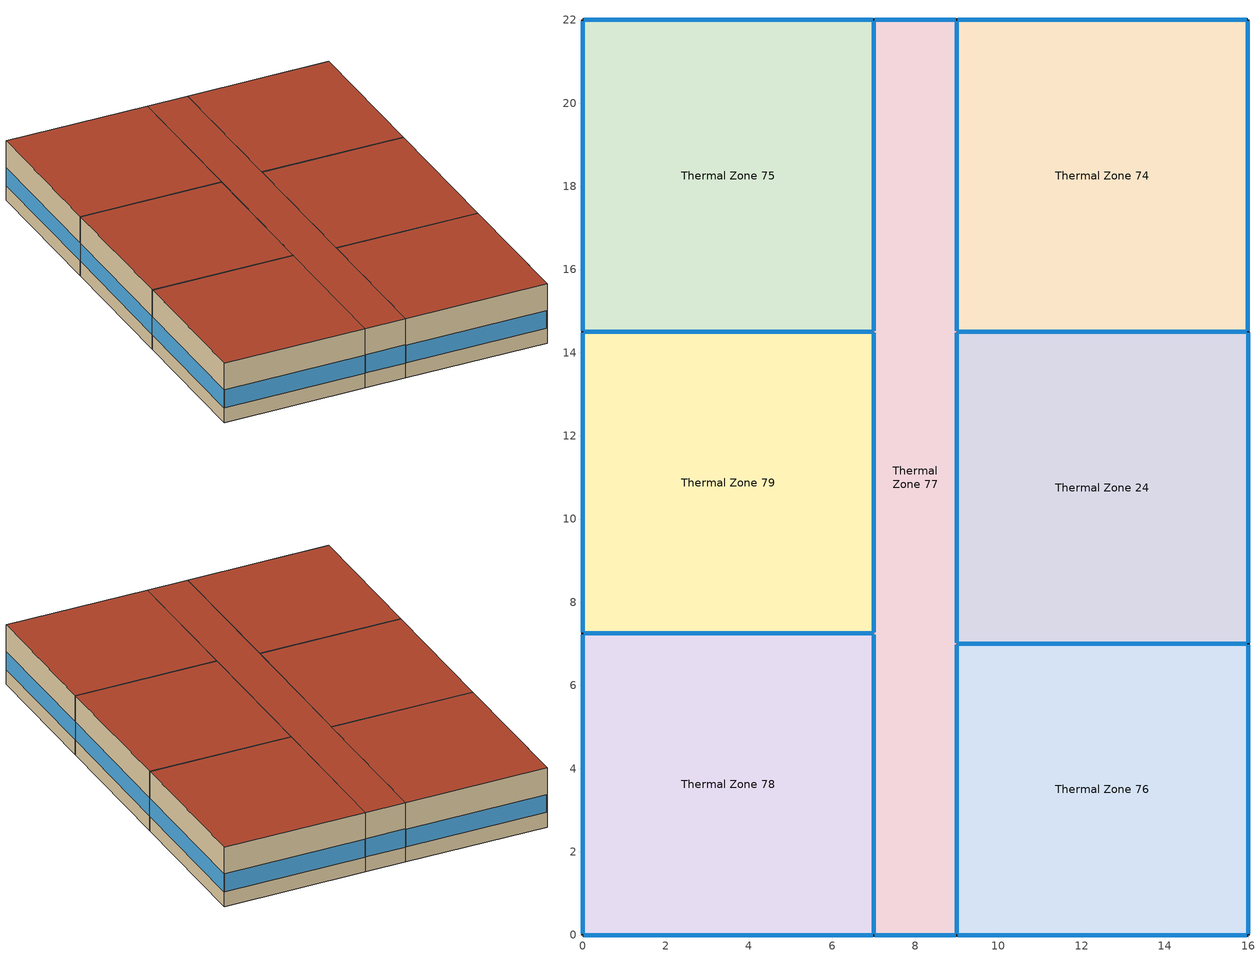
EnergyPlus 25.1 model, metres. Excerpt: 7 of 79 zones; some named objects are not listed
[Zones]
Thermal Zone 24
 floor to Thermal Zone 69 (Typical Interior Floor): 16,14.5 16,7 9,7 9,14.5 z33.53
 wall outside (Surface 501 c tbd): 16,7 16,14.5 z33.53:36.58
 wall to Thermal Zone 77 (Typical Interior Wall): 9,14.5 9,7 z33.53:36.58
 wall to Thermal Zone 74 (Typical Interior Wall): 16,14.5 9,14.5 z33.53:36.58
 wall to Thermal Zone 76 (Typical Interior Wall): 9,7 16,7 z33.53:36.58
 window inside (Typical Interior Window): 9,14.47 9,7.03 / 15.97,14.5 9.03,14.5 / 9.03,7 15.97,7 z34.29:35.21
 window (Customized Fenestration: u=3.36): 16,7.03 16,14.47 z34.29:35.21
 roof outside (Surface 498 c tbd): 16,7 16,14.5 9,14.5 9,7 z36.58
Thermal Zone 74
 floor to Thermal Zone 70 (Typical Interior Floor): 16,22 16,14.5 9,14.5 9,22 z33.53
 wall outside (Surface 482 c tbd): 16,14.5 16,22 z33.53:36.58
 wall outside (Surface 485 c tbd): 16,22 9,22 z33.53:36.58
 wall to Thermal Zone 77 (Typical Interior Wall): 9,22 9,14.5 z33.53:36.58
 window (Customized Fenestration: u=3.36): 16,14.53 16,21.97 / 15.97,22 9.03,22 z34.29:35.21
 window inside (Typical Interior Window): 9,21.97 9,14.53 z34.29:35.21
 roof outside (Surface 481 c tbd): 16,14.5 16,22 9,22 9,14.5 z36.58
Thermal Zone 75
 floor to Thermal Zone 68 (Typical Interior Floor): 7,22 7,14.5 0,14.5 0,22 z33.53
 wall outside (Surface 488 c tbd): 0,22 0,14.5 z33.53:36.58
 wall outside (Surface 490 c tbd): 7,22 0,22 z33.53:36.58
 wall to Thermal Zone 77 (Typical Interior Wall): 7,14.5 7,22 z33.53:36.58
 wall to Thermal Zone 79 (Typical Interior Wall): 0,14.5 7,14.5 z33.53:36.58
 window (Customized Fenestration: u=3.36): 0,21.97 0,14.53 / 6.97,22 0.03,22 z34.29:35.21
 window inside (Typical Interior Window): 7,14.53 7,21.97 / 0.03,14.5 6.97,14.5 z34.29:35.21
 roof outside (Surface 486 c tbd): 7,14.5 7,22 0,22 0,14.5 z36.58
Thermal Zone 76
 floor to Thermal Zone 65 (Typical Interior Floor): 16,7 16,0 9,0 9,7 z33.53
 wall outside (Surface 495 c tbd): 16,0 16,7 z33.53:36.58
 wall outside (Surface 497 c tbd): 9,0 16,0 z33.53:36.58
 wall to Thermal Zone 77 (Typical Interior Wall): 9,7 9,0 z33.53:36.58
 window inside (Typical Interior Window): 9,6.97 9,0.03 z34.29:35.21
 window (Customized Fenestration: u=3.36): 16,0.03 16,6.97 / 9.03,0 15.97,0 z34.29:35.21
 roof outside (Surface 492 c tbd): 16,0 16,7 9,7 9,0 z36.58
Thermal Zone 77
 floor to Thermal Zone 73 (Typical Interior Floor): 9,22 9,0 7,0 7,22 z33.53
 wall outside (Surface 512 c tbd): 7,0 9,0 z33.53:36.58
 wall outside (Surface 513 c tbd): 9,22 7,22 z33.53:36.58
 wall to Thermal Zone 78 (Typical Interior Wall): 7,7.25 7,0 z33.53:36.58
 wall to Thermal Zone 79 (Typical Interior Wall): 7,14.5 7,7.25 z33.53:36.58
 window inside (Typical Interior Window): 7,7.22 7,0.03 / 7,14.47 7,7.28 z34.29:35.21
 window (Customized Fenestration: u=3.36): 7.03,0 8.97,0 / 8.97,22 7.03,22 z34.29:35.23
 roof outside (Surface 505 c tbd): 9,0 9,22 7,22 7,0 z36.58
Thermal Zone 78
 floor to Thermal Zone 72 (Typical Interior Floor): 7,7.25 7,0 0,0 0,7.25 z33.53
 wall outside (Surface 517 c tbd): 0,7.25 0,0 z33.53:36.58
 wall outside (Surface 519 c tbd): 0,0 7,0 z33.53:36.58
 wall to Thermal Zone 79 (Typical Interior Wall): 7,7.25 0,7.25 z33.53:36.58
 window (Customized Fenestration: u=3.36): 0,7.22 0,0.03 / 0.03,0 6.97,0 z34.29:35.21
 window inside (Typical Interior Window): 6.97,7.25 0.03,7.25 z34.29:35.21
 roof outside (Surface 514 c tbd): 7,0 7,7.25 0,7.25 0,0 z36.58
Thermal Zone 79
 floor to Thermal Zone 71 (Typical Interior Floor): 7,14.5 7,7.25 0,7.25 0,14.5 z33.53
 wall outside (Surface 522 c tbd): 0,14.5 0,7.25 z33.53:36.58
 window (Customized Fenestration: u=3.36): 0,14.47 0,7.28 z34.29:35.21
 roof outside (Surface 521 c tbd): 7,7.25 7,14.5 0,14.5 0,7.25 z36.58
[Building]
Building 1
[Site:Location]
Montreal-Trudeau Intl AP: Latitude {deg}=45.4706; Longitude {deg}=-73.7408; Time Zone {hr}=-5; Elevation {m}=36; Keep Site Location Information=No
[SizingPeriod:DesignDay] Day of Month=21; Dry-Bulb Temperature Range Modifier Type=DefaultMultipliers; Barometric Pressure {Pa}=100893; Rain Indicator=No; Snow Indicator=No; Daylight Saving Time Indicator=No; Begin Environment Reset Mode=FullResetAtBeginEnvironment
Name | Month | Day Type | Maximum Dry-Bulb Temperature {C} | Daily Dry-Bulb Temperature Range {deltaC} | Humidity Condition Type | Wetbulb or DewPoint at Maximum Dry-Bulb {C} | Wind Speed {m/s} | Wind Direction {deg} | Solar Model Indicator | ASHRAE Clear Sky Optical Depth for Beam Irradiance (taub) | ASHRAE Clear Sky Optical Depth for Diffuse Irradiance (taud) | Enthalpy at Maximum Dry-Bulb {J/kg} | Sky Clearness
Montreal Int'l Ann Clg .4% Condns DB=>MWB | 7 | SummerDesignDay | 30 | 9.3 | Wetbulb | 22.1 | 4.9 | 220 | ASHRAETau | 0.465 | 1.966
Montreal Int'l Ann Clg .4% Condns DP=>MDB | 7 | SummerDesignDay | 26 | 9.3 | Dewpoint | 21.6 | 4.9 | 220 | ASHRAETau | 0.465 | 1.966
Montreal Int'l Ann Clg .4% Condns Enth=>MDB | 7 | SummerDesignDay | 28.1 | 9.3 | Enthalpy |  | 4.9 | 220 | ASHRAETau | 0.465 | 1.966 | 69300
Montreal Int'l Ann Clg .4% Condns WB=>MDB | 7 | SummerDesignDay | 28.1 | 9.3 | Wetbulb | 23.2 | 4.9 | 220 | ASHRAETau | 0.465 | 1.966
Montreal Int'l Ann Clg 1% Condns DB=>MWB | 7 | SummerDesignDay | 28.5 | 9.3 | Wetbulb | 21.1 | 4.9 | 220 | ASHRAETau | 0.465 | 1.966
Montreal Int'l Ann Clg 1% Condns DP=>MDB | 7 | SummerDesignDay | 25.2 | 9.3 | Dewpoint | 20.7 | 4.9 | 220 | ASHRAETau | 0.465 | 1.966
Montreal Int'l Ann Clg 1% Condns Enth=>MDB | 7 | SummerDesignDay | 26.7 | 9.3 | Enthalpy |  | 4.9 | 220 | ASHRAETau | 0.465 | 1.966 | 65500
Montreal Int'l Ann Clg 1% Condns WB=>MDB | 7 | SummerDesignDay | 26.6 | 9.3 | Wetbulb | 22.2 | 4.9 | 220 | ASHRAETau | 0.465 | 1.966
Montreal Int'l Ann Clg 2% Condns DB=>MWB | 7 | SummerDesignDay | 27.1 | 9.3 | Wetbulb | 20.2 | 4.9 | 220 | ASHRAETau | 0.465 | 1.966
Montreal Int'l Ann Clg 2% Condns DP=>MDB | 7 | SummerDesignDay | 24.2 | 9.3 | Dewpoint | 19.8 | 4.9 | 220 | ASHRAETau | 0.465 | 1.966
Montreal Int'l Ann Clg 2% Condns Enth=>MDB | 7 | SummerDesignDay | 25.6 | 9.3 | Enthalpy |  | 4.9 | 220 | ASHRAETau | 0.465 | 1.966 | 62300
Montreal Int'l Ann Clg 2% Condns WB=>MDB | 7 | SummerDesignDay | 25.6 | 9.3 | Wetbulb | 21.4 | 4.9 | 220 | ASHRAETau | 0.465 | 1.966
Montreal Int'l Ann Htg 99% Condns DB | 1 | WinterDesignDay | -21.1 | 0 | Wetbulb | -21.1 | 3.9 | 260 | ASHRAEClearSky |  |  |  | 0
Montreal Int'l Ann Htg 99.6% Condns DB | 1 | WinterDesignDay | -23.7 | 0 | Wetbulb | -23.7 | 3.9 | 260 | ASHRAEClearSky |  |  |  | 0
Montreal Int'l Ann Htg Wind 99% Condns WS=>MCDB | 1 | WinterDesignDay | -7.9 | 0 | Wetbulb | -7.9 | 11.5 | 260 | ASHRAEClearSky |  |  |  | 0
Montreal Int'l Ann Htg Wind 99.6% Condns WS=>MCDB | 1 | WinterDesignDay | -5.3 | 0 | Wetbulb | -5.3 | 12.9 | 260 | ASHRAEClearSky |  |  |  | 0
Montreal Int'l Ann Hum_n 99% Condns DP=>MCDB | 1 | WinterDesignDay | -20.6 | 0 | Dewpoint | -27.9 | 3.9 | 260 | ASHRAEClearSky |  |  |  | 0
Montreal Int'l Ann Hum_n 99.6% Condns DP=>MCDB | 1 | WinterDesignDay | -23 | 0 | Dewpoint | -30.5 | 3.9 | 260 | ASHRAEClearSky |  |  |  | 0
[Material] Thermal Absorptance=0.9
Name | Roughness | Thickness {m} | Conductivity {W/m-K} | Density {kg/m3} | Specific Heat {J/kg-K} | Solar Absorptance | Visible Absorptance
100mm Normalweight concrete floor | MediumRough | 0.1016 | 2.31045 | 2322 | 832.557 | 0.7 | 0.7
G01 13mm gypsum board | Smooth | 0.0127 | 0.160031 | 800.001 | 1090.73 | 0.7 | 0.5
G05 25mm wood 1 | MediumSmooth | 0.0254 | 0.15 | 608 | 1630 | 0.5 | 0.5
Generic Brick (R 1.0x Solar 1.0x Therm 1.0x) | MediumRough | 0.1 | 0.9 | 1920 | 790 | 0.65 | 0.65
Generic Gypsum Board (R 1.0x Solar 1.0x Therm 1.0x) | MediumSmooth | 0.0127 | 0.16 | 800 | 1090 | 0.5 | 0.5
Generic Wall Air Gap (R 1.0x Solar 1.0x Therm 1.0x) | Smooth | 0.1 | 0.667 | 1.28 | 1000 | 0.7 | 0.7
Surface 481 m tbd; Surface 486 m tbd | MediumRough | 0.1 | 0.166243 | 1121 | 1470 | 0.7 | 0.7
Surface 482 m tbd; Surface 488 m tbd | MediumRough | 0.1 | 0.15263 | 15 | 1500 | 0.7 | 0.7
Surface 485 m tbd; Surface 490 m tbd; Surface 495 m tbd; Surface 497 m tbd; Surface 519 m tbd | MediumRough | 0.1 | 0.1536 | 15 | 1500 | 0.7 | 0.7
Surface 492 m tbd | MediumRough | 0.1 | 0.166389 | 1121 | 1470 | 0.7 | 0.7
Surface 498 m tbd; Surface 521 m tbd | MediumRough | 0.1 | 0.164195 | 1121 | 1470 | 0.7 | 0.7
Surface 501 m tbd | MediumRough | 0.1 | 0.144535 | 15 | 1500 | 0.7 | 0.7
Surface 505 m tbd | MediumRough | 0.1 | 0.163397 | 1121 | 1470 | 0.7 | 0.7
Surface 512 m tbd; Surface 513 m tbd | MediumRough | 0.1 | 0.159896 | 15 | 1500 | 0.7 | 0.7
Surface 514 m tbd | MediumRough | 0.1 | 0.166313 | 1121 | 1470 | 0.7 | 0.7
Surface 517 m tbd | MediumRough | 0.1 | 0.153098 | 15 | 1500 | 0.7 | 0.7
Surface 522 m tbd | MediumRough | 0.1 | 0.144724 | 15 | 1500 | 0.7 | 0.7
[Material:NoMass]
CP02 CARPET PAD 1: Roughness=Smooth; Thermal Resistance {m2-K/W}=0.21648; Thermal Absorptance=0.9; Solar Absorptance=0.7; Visible Absorptance=0.8
[WindowMaterial:Glazing]
Clear 3mm 1: Optical Data Type=SpectralAverage; Thickness {m}=0.003; Solar Transmittance at Normal Incidence=0.837; Front Side Solar Reflectance at Normal Incidence=0.075; Back Side Solar Reflectance at Normal Incidence=0.075; Visible Transmittance at Normal Incidence=0.898; Front Side Visible Reflectance at Normal Incidence=0.081; Back Side Visible Reflectance at Normal Incidence=0.081; Infrared Transmittance at Normal Incidence=0; Front Side Infrared Hemispherical Emissivity=0.84; Back Side Infrared Hemispherical Emissivity=0.84; Conductivity {W/m-K}=0.9; Dirt Correction Factor for Solar and Visible Transmittance=1; Solar Diffusing=No
[WindowMaterial:SimpleGlazingSystem]
Fenestration U=3.32 0.66 1: U-Factor {W/m2-K}=3.32; Solar Heat Gain Coefficient=0.66; Visible Transmittance=0.21
[Construction]
Customized Fenestration: u=3.36: Fenestration U=3.32 0.66 1
Surface 481 c tbd: Surface 481 m tbd
Surface 482 c tbd: Generic Brick (R 1.0x Solar 1.0x Therm 1.0x), Surface 482 m tbd, Generic Wall Air Gap (R 1.0x Solar 1.0x Therm 1.0x), Generic Gypsum Board (R 1.0x Solar 1.0x Therm 1.0x)
Surface 485 c tbd: Generic Brick (R 1.0x Solar 1.0x Therm 1.0x), Surface 485 m tbd, Generic Wall Air Gap (R 1.0x Solar 1.0x Therm 1.0x), Generic Gypsum Board (R 1.0x Solar 1.0x Therm 1.0x)
Surface 486 c tbd: Surface 486 m tbd
Surface 488 c tbd: Generic Brick (R 1.0x Solar 1.0x Therm 1.0x), Surface 488 m tbd, Generic Wall Air Gap (R 1.0x Solar 1.0x Therm 1.0x), Generic Gypsum Board (R 1.0x Solar 1.0x Therm 1.0x)
Surface 490 c tbd: Generic Brick (R 1.0x Solar 1.0x Therm 1.0x), Surface 490 m tbd, Generic Wall Air Gap (R 1.0x Solar 1.0x Therm 1.0x), Generic Gypsum Board (R 1.0x Solar 1.0x Therm 1.0x)
Surface 492 c tbd: Surface 492 m tbd
Surface 495 c tbd: Generic Brick (R 1.0x Solar 1.0x Therm 1.0x), Surface 495 m tbd, Generic Wall Air Gap (R 1.0x Solar 1.0x Therm 1.0x), Generic Gypsum Board (R 1.0x Solar 1.0x Therm 1.0x)
Surface 497 c tbd: Generic Brick (R 1.0x Solar 1.0x Therm 1.0x), Surface 497 m tbd, Generic Wall Air Gap (R 1.0x Solar 1.0x Therm 1.0x), Generic Gypsum Board (R 1.0x Solar 1.0x Therm 1.0x)
Surface 498 c tbd: Surface 498 m tbd
Surface 501 c tbd: Generic Brick (R 1.0x Solar 1.0x Therm 1.0x), Surface 501 m tbd, Generic Wall Air Gap (R 1.0x Solar 1.0x Therm 1.0x), Generic Gypsum Board (R 1.0x Solar 1.0x Therm 1.0x)
Surface 505 c tbd: Surface 505 m tbd
Surface 512 c tbd: Generic Brick (R 1.0x Solar 1.0x Therm 1.0x), Surface 512 m tbd, Generic Wall Air Gap (R 1.0x Solar 1.0x Therm 1.0x), Generic Gypsum Board (R 1.0x Solar 1.0x Therm 1.0x)
Surface 513 c tbd: Generic Brick (R 1.0x Solar 1.0x Therm 1.0x), Surface 513 m tbd, Generic Wall Air Gap (R 1.0x Solar 1.0x Therm 1.0x), Generic Gypsum Board (R 1.0x Solar 1.0x Therm 1.0x)
Surface 514 c tbd: Surface 514 m tbd
Surface 517 c tbd: Generic Brick (R 1.0x Solar 1.0x Therm 1.0x), Surface 517 m tbd, Generic Wall Air Gap (R 1.0x Solar 1.0x Therm 1.0x), Generic Gypsum Board (R 1.0x Solar 1.0x Therm 1.0x)
Surface 519 c tbd: Generic Brick (R 1.0x Solar 1.0x Therm 1.0x), Surface 519 m tbd, Generic Wall Air Gap (R 1.0x Solar 1.0x Therm 1.0x), Generic Gypsum Board (R 1.0x Solar 1.0x Therm 1.0x)
Surface 521 c tbd: Surface 521 m tbd
Surface 522 c tbd: Generic Brick (R 1.0x Solar 1.0x Therm 1.0x), Surface 522 m tbd, Generic Wall Air Gap (R 1.0x Solar 1.0x Therm 1.0x), Generic Gypsum Board (R 1.0x Solar 1.0x Therm 1.0x)
Typical Interior Floor: 100mm Normalweight concrete floor, CP02 CARPET PAD 1
Typical Interior Partition 4: G05 25mm wood 1
Typical Interior Wall: G01 13mm gypsum board, G01 13mm gypsum board
Typical Interior Window: Clear 3mm 1
[Zone] Multiplier=1; Part of Total Floor Area=Yes
Thermal Zone 24; Thermal Zone 74; Thermal Zone 75; Thermal Zone 76; Thermal Zone 77; Thermal Zone 78; Thermal Zone 79
[Space]
Name | Zone | Space Type
Space 176 | Thermal Zone 24 | MURB small 1
Space 173 | Thermal Zone 74 | MURB small 1
Space 174 | Thermal Zone 75 | MURB small 1
Space 175 | Thermal Zone 76 | MURB small 1
Space 177 | Thermal Zone 77 | MURB lobby 2
Space 178 | Thermal Zone 78 | MURB small 1
Space 179 | Thermal Zone 79 | MURB small 1
[SpaceList]
MURB lobby 2: Space 112, Space 104, Space 163, Space 125, Space 121, Space 140, Space 145, Space 136, Space 152, Space 172, Space 177
MURB small 1: Space 108, Space 150, Space 130, Space 134, Space 129, Space 162, Space 103, Space 151, Space 148, Space 105, Space 106, Space 107, Space 137, Space 144, Space 124, Space 109, Space 161, Space 158, Space 110, Space 111, Space 119, Space 138, Space 113, Space 114, Space 128, Space 115, Space 127, Space 116, Space 135, Space 117, Space 118, Space 143, Space 120, Space 149, Space 176, Space 147, Space 122, Space 123, Space 126, Space 131, Space 153, Space 132, Space 133, Space 139, Space 154, Space 141, Space 142, Space 146, Space 155, Space 156, Space 157, Space 159, Space 160, Space 167, Space 164, Space 165, Space 166, Space 168, Space 169, Space 170, Space 171, Space 173, Space 174, Space 175, Space 178, Space 179
[InternalMass] Construction=Typical Interior Partition 4
Name | Zone or ZoneList | Space or SpaceList | Surface Area {m2}
Space 177 Internal Mass 4 | Thermal Zone 77 | Space 177 | 88
Space 176 Internal Mass 8 | Thermal Zone 24 | Space 176 | 105
Space 173 Internal Mass 8 | Thermal Zone 74 | Space 173 | 105
Space 174 Internal Mass 8 | Thermal Zone 75 | Space 174 | 105
Space 175 Internal Mass 8 | Thermal Zone 76 | Space 175 | 98
Space 178 Internal Mass 8 | Thermal Zone 78 | Space 178 | 101.5
Space 179 Internal Mass 8 | Thermal Zone 79 | Space 179 | 101.5
[ZoneInfiltration:DesignFlowRate] Design Flow Rate Calculation Method=Flow/ExteriorArea; Flow Rate per Exterior Surface Area {m3/s-m2}=0.000743908; Constant Term Coefficient=0.107472; Temperature Term Coefficient=0.0119911; Velocity Term Coefficient=0; Velocity Squared Term Coefficient=0.0134792; Density Basis=Outdoor
Name | Zone or ZoneList or Space or SpaceList | Schedule
Space 176 HVAC Off Infiltration | Space 176 | Infiltration HVAC Off Schedule
Space 176 HVAC On Infiltration | Space 176 | Infiltration HVAC On Schedule
Space 173 HVAC Off Infiltration | Space 173 | Infiltration HVAC Off Schedule
Space 173 HVAC On Infiltration | Space 173 | Infiltration HVAC On Schedule
Space 174 HVAC Off Infiltration | Space 174 | Infiltration HVAC Off Schedule
Space 174 HVAC On Infiltration | Space 174 | Infiltration HVAC On Schedule
Space 175 HVAC Off Infiltration | Space 175 | Infiltration HVAC Off Schedule
Space 175 HVAC On Infiltration | Space 175 | Infiltration HVAC On Schedule
Space 177 HVAC Off Infiltration | Space 177 | Infiltration HVAC Off Schedule
Space 177 HVAC On Infiltration | Space 177 | Infiltration HVAC On Schedule
Space 178 HVAC Off Infiltration | Space 178 | Infiltration HVAC Off Schedule
Space 178 HVAC On Infiltration | Space 178 | Infiltration HVAC On Schedule
Space 179 HVAC Off Infiltration | Space 179 | Infiltration HVAC Off Schedule
Space 179 HVAC On Infiltration | Space 179 | Infiltration HVAC On Schedule
[ZoneControl:Thermostat] Temperature Difference Between Cutout And Setpoint {deltaC}=0
Name | Zone or ZoneList | Control Type Schedule | Control 1
Thermal Zone 24 Thermostat | Thermal Zone 24 | Thermal Zone 24 Thermostat Schedule | Thermostat Setpoint Dual Setpoint 73
Thermal Zone 74 Thermostat | Thermal Zone 74 | Thermal Zone 74 Thermostat Schedule | Thermostat Setpoint Dual Setpoint 37
Thermal Zone 75 Thermostat | Thermal Zone 75 | Thermal Zone 75 Thermostat Schedule | Thermostat Setpoint Dual Setpoint 47
Thermal Zone 76 Thermostat | Thermal Zone 76 | Thermal Zone 76 Thermostat Schedule | Thermostat Setpoint Dual Setpoint 46
Thermal Zone 77 Thermostat | Thermal Zone 77 | Thermal Zone 77 Thermostat Schedule | Thermostat Setpoint Dual Setpoint 39
Thermal Zone 78 Thermostat | Thermal Zone 78 | Thermal Zone 78 Thermostat Schedule | Thermostat Setpoint Dual Setpoint 53
Thermal Zone 79 Thermostat | Thermal Zone 79 | Thermal Zone 79 Thermostat Schedule | Thermostat Setpoint Dual Setpoint 40
[ThermostatSetpoint:DualSetpoint] Heating Setpoint Temperature Schedule=NECB-G-Thermostat Setpoint-Heating; Cooling Setpoint Temperature Schedule=NECB-G-Thermostat Setpoint-Cooling 1
Thermostat Setpoint Dual Setpoint 73; Thermostat Setpoint Dual Setpoint 37; Thermostat Setpoint Dual Setpoint 47; Thermostat Setpoint Dual Setpoint 46; Thermostat Setpoint Dual Setpoint 39; Thermostat Setpoint Dual Setpoint 53; Thermostat Setpoint Dual Setpoint 40
[ZoneHVAC:PackagedTerminalAirConditioner] Availability Schedule=Always On Discrete hvac_library; Cooling Supply Air Flow Rate {m3/s}=Autosize; Heating Supply Air Flow Rate {m3/s}=Autosize; No Load Supply Air Flow Rate {m3/s}=Autosize; No Load Supply Air Flow Rate Control Set To Low Speed=Yes; Cooling Outdoor Air Flow Rate {m3/s}=Autosize; Heating Outdoor Air Flow Rate {m3/s}=Autosize; No Load Outdoor Air Flow Rate {m3/s}=Autosize; Fan Placement=DrawThrough; Supply Air Fan Operating Mode Schedule=Cycling PTAC Fan Mode Always Zero
Name | Supply Air Fan | Heating Coil | Cooling Coil
Cycling PTAC DX Clg Elec Htg 26 | Cycling Elec PTAC Fan 26 | Cycling PTAC Elec Htg Coil 26 | Cycling Elec PTAC 1 Spd DX Clg Coil 26
Cycling PTAC DX Clg Elec Htg 35 | Cycling Elec PTAC Fan 35 | Cycling PTAC Elec Htg Coil 35 | Cycling Elec PTAC 1 Spd DX Clg Coil 35
Cycling PTAC DX Clg Elec Htg 27 | Cycling Elec PTAC Fan 27 | Cycling PTAC Elec Htg Coil 27 | Cycling Elec PTAC 1 Spd DX Clg Coil 27
Cycling PTAC DX Clg Elec Htg 20 | Cycling Elec PTAC Fan 20 | Cycling PTAC Elec Htg Coil 20 | Cycling Elec PTAC 1 Spd DX Clg Coil 20
Cycling PTAC DX Clg Elec Htg 12 | Cycling Elec PTAC Fan 12 | Cycling PTAC Elec Htg Coil 12 | Cycling Elec PTAC 1 Spd DX Clg Coil 12
Cycling PTAC DX Clg Elec Htg 22 | Cycling Elec PTAC Fan 22 | Cycling PTAC Elec Htg Coil 22 | Cycling Elec PTAC 1 Spd DX Clg Coil 22
Cycling PTAC DX Clg Elec Htg 21 | Cycling Elec PTAC Fan 21 | Cycling PTAC Elec Htg Coil 21 | Cycling Elec PTAC 1 Spd DX Clg Coil 21
Cycling PTAC DX Clg Elec Htg 14 | Cycling Elec PTAC Fan 14 | Cycling PTAC Elec Htg Coil 14 | Cycling Elec PTAC 1 Spd DX Clg Coil 14
Cycling PTAC DX Clg Elec Htg 28 | Cycling Elec PTAC Fan 28 | Cycling PTAC Elec Htg Coil 28 | Cycling Elec PTAC 1 Spd DX Clg Coil 28
Cycling PTAC DX Clg Elec Htg 15 | Cycling Elec PTAC Fan 15 | Cycling PTAC Elec Htg Coil 15 | Cycling Elec PTAC 1 Spd DX Clg Coil 15
Cycling PTAC DX Clg Elec Htg 7 | Cycling Elec PTAC Fan 7 | Cycling PTAC Elec Htg Coil 7 | Cycling Elec PTAC 1 Spd DX Clg Coil 7
Cycling PTAC DX Clg Elec Htg 8 | Cycling Elec PTAC Fan 8 | Cycling PTAC Elec Htg Coil 8 | Cycling Elec PTAC 1 Spd DX Clg Coil 8
[Fan:OnOff] Availability Schedule=Always On Discrete hvac_library; Fan Total Efficiency=0.6; Pressure Rise {Pa}=250; Maximum Flow Rate {m3/s}=Autosize; Motor Efficiency=0.8; Motor In Airstream Fraction=1; Fan Power Ratio Function of Speed Ratio Curve=Fan On Off Power Curve 15; Fan Efficiency Ratio Function of Speed Ratio Curve=Fan On Off Efficiency Curve 15
Cycling Elec PTAC Fan; Cycling Elec PTAC Fan 9; Cycling Elec PTAC Fan 47; Cycling Elec PTAC Fan 37; Cycling Elec PTAC Fan 43; Cycling Elec PTAC Fan 44; Cycling Elec PTAC Fan 61; Cycling Elec PTAC Fan 65; Cycling Elec PTAC Fan 58; Cycling Elec PTAC Fan 56; Cycling Elec PTAC Fan 59; Cycling Elec PTAC Fan 3; Cycling Elec PTAC Fan 67; Cycling Elec PTAC Fan 38; Cycling Elec PTAC Fan 60; Cycling Elec PTAC Fan 39; Cycling Elec PTAC Fan 48; Cycling Elec PTAC Fan 64; Cycling Elec PTAC Fan 46; Cycling Elec PTAC Fan 51; Cycling Elec PTAC Fan 45; Cycling Elec PTAC Fan 55; Cycling Elec PTAC Fan 4; Cycling Elec PTAC Fan 40; Cycling Elec PTAC Fan 57; Cycling Elec PTAC Fan 62; Cycling Elec PTAC Fan 63; Cycling Elec PTAC Fan 41; Cycling Elec PTAC Fan 49; Cycling Elec PTAC Fan 50; Cycling Elec PTAC Fan 66; Cycling Elec PTAC Fan 52; Cycling Elec PTAC Fan 42; Cycling Elec PTAC Fan 1; Cycling Elec PTAC Fan 53; Cycling Elec PTAC Fan 36; Cycling Elec PTAC Fan 54; Cycling Elec PTAC Fan 71; Cycling Elec PTAC Fan 72; Cycling Elec PTAC Fan 73; Cycling Elec PTAC Fan 74; Cycling Elec PTAC Fan 69; Cycling Elec PTAC Fan 70; Cycling Elec PTAC Fan 68; Cycling Elec PTAC Fan 5; Cycling Elec PTAC Fan 75; Cycling Elec PTAC Fan 77; Cycling Elec PTAC Fan 76; Cycling Elec PTAC Fan 78; Cycling Elec PTAC Fan 19; Cycling Elec PTAC Fan 30; Cycling Elec PTAC Fan 32; Cycling Elec PTAC Fan 23; Cycling Elec PTAC Fan 33; Cycling Elec PTAC Fan 16; Cycling Elec PTAC Fan 6; Cycling Elec PTAC Fan 25; Cycling Elec PTAC Fan 34; Cycling Elec PTAC Fan 13; Cycling Elec PTAC Fan 29; Cycling Elec PTAC Fan 17; Cycling Elec PTAC Fan 10; Cycling Elec PTAC Fan 11; Cycling Elec PTAC Fan 18; Cycling Elec PTAC Fan 31; Cycling Elec PTAC Fan 24; Cycling Elec PTAC Fan 2; Cycling Elec PTAC Fan 26; Cycling Elec PTAC Fan 35; Cycling Elec PTAC Fan 27; Cycling Elec PTAC Fan 20; Cycling Elec PTAC Fan 12; Cycling Elec PTAC Fan 22; Cycling Elec PTAC Fan 21; Cycling Elec PTAC Fan 14; Cycling Elec PTAC Fan 28; Cycling Elec PTAC Fan 15; Cycling Elec PTAC Fan 7; Cycling Elec PTAC Fan 8
[Coil:Heating:Electric] Availability Schedule=Always On Discrete hvac_library; Efficiency=1; Nominal Capacity {W}=1e-07
Cycling PTAC Elec Htg Coil; Cycling PTAC Elec Htg Coil 9; Cycling PTAC Elec Htg Coil 47; Cycling PTAC Elec Htg Coil 37; Cycling PTAC Elec Htg Coil 43; Cycling PTAC Elec Htg Coil 44; Cycling PTAC Elec Htg Coil 61; Cycling PTAC Elec Htg Coil 65; Cycling PTAC Elec Htg Coil 58; Cycling PTAC Elec Htg Coil 56; Cycling PTAC Elec Htg Coil 59; Cycling PTAC Elec Htg Coil 3; Cycling PTAC Elec Htg Coil 67; Cycling PTAC Elec Htg Coil 38; Cycling PTAC Elec Htg Coil 60; Cycling PTAC Elec Htg Coil 39; Cycling PTAC Elec Htg Coil 48; Cycling PTAC Elec Htg Coil 64; Cycling PTAC Elec Htg Coil 46; Cycling PTAC Elec Htg Coil 51; Cycling PTAC Elec Htg Coil 45; Cycling PTAC Elec Htg Coil 55; Cycling PTAC Elec Htg Coil 4; Cycling PTAC Elec Htg Coil 40; Cycling PTAC Elec Htg Coil 57; Cycling PTAC Elec Htg Coil 62; Cycling PTAC Elec Htg Coil 63; Cycling PTAC Elec Htg Coil 41; Cycling PTAC Elec Htg Coil 49; Cycling PTAC Elec Htg Coil 50; Cycling PTAC Elec Htg Coil 66; Cycling PTAC Elec Htg Coil 52; Cycling PTAC Elec Htg Coil 42; Cycling PTAC Elec Htg Coil 1; Cycling PTAC Elec Htg Coil 53; Cycling PTAC Elec Htg Coil 36; Cycling PTAC Elec Htg Coil 54; Cycling PTAC Elec Htg Coil 71; Cycling PTAC Elec Htg Coil 72; Cycling PTAC Elec Htg Coil 73; Cycling PTAC Elec Htg Coil 74; Cycling PTAC Elec Htg Coil 69; Cycling PTAC Elec Htg Coil 70; Cycling PTAC Elec Htg Coil 68; Cycling PTAC Elec Htg Coil 5; Cycling PTAC Elec Htg Coil 75; Cycling PTAC Elec Htg Coil 77; Cycling PTAC Elec Htg Coil 76; Cycling PTAC Elec Htg Coil 78; Cycling PTAC Elec Htg Coil 19; Cycling PTAC Elec Htg Coil 30; Cycling PTAC Elec Htg Coil 32; Cycling PTAC Elec Htg Coil 23; Cycling PTAC Elec Htg Coil 33; Cycling PTAC Elec Htg Coil 16; Cycling PTAC Elec Htg Coil 6; Cycling PTAC Elec Htg Coil 25; Cycling PTAC Elec Htg Coil 34; Cycling PTAC Elec Htg Coil 13; Cycling PTAC Elec Htg Coil 29; Cycling PTAC Elec Htg Coil 17; Cycling PTAC Elec Htg Coil 10; Cycling PTAC Elec Htg Coil 11; Cycling PTAC Elec Htg Coil 18; Cycling PTAC Elec Htg Coil 31; Cycling PTAC Elec Htg Coil 24; Cycling PTAC Elec Htg Coil 2; Cycling PTAC Elec Htg Coil 26; Cycling PTAC Elec Htg Coil 35; Cycling PTAC Elec Htg Coil 27; Cycling PTAC Elec Htg Coil 20; Cycling PTAC Elec Htg Coil 12; Cycling PTAC Elec Htg Coil 22; Cycling PTAC Elec Htg Coil 21; Cycling PTAC Elec Htg Coil 14; Cycling PTAC Elec Htg Coil 28; Cycling PTAC Elec Htg Coil 15; Cycling PTAC Elec Htg Coil 7; Cycling PTAC Elec Htg Coil 8
[Coil:Cooling:DX:SingleSpeed] Availability Schedule=Always On Discrete hvac_library; Gross Rated Total Cooling Capacity {W}=Autosize; Gross Rated Sensible Heat Ratio=Autosize; Gross Rated Cooling COP {W/W}=3; Rated Air Flow Rate {m3/s}=Autosize; Rated Evaporator Fan Power Per Volume Flow Rate 2017 {W/(m3/s)}=773.3; Rated Evaporator Fan Power Per Volume Flow Rate 2023 {W/(m3/s)}=934.4; Total Cooling Capacity Function of Temperature Curve=Curve Biquadratic 29; Total Cooling Capacity Function of Flow Fraction Curve=Curve Quadratic 35; Energy Input Ratio Function of Temperature Curve=Curve Biquadratic 30; Energy Input Ratio Function of Flow Fraction Curve=Curve Quadratic 36; Part Load Fraction Correlation Curve=Curve Quadratic 37; Minimum Outdoor Dry-Bulb Temperature for Compressor Operation {C}=-25; Nominal Time for Condensate Removal to Begin {s}=0; Ratio of Initial Moisture Evaporation Rate and Steady State Latent Capacity=0; Maximum Cycling Rate {cycles/hr}=0; Latent Capacity Time Constant {s}=0; Condenser Type=AirCooled; Evaporative Condenser Effectiveness=0; Evaporative Condenser Air Flow Rate {m3/s}=Autosize; Evaporative Condenser Pump Rated Power Consumption {W}=Autosize; Crankcase Heater Capacity {W}=0; Maximum Outdoor Dry-Bulb Temperature for Crankcase Heater Operation {C}=0; Basin Heater Capacity {W/K}=0; Basin Heater Setpoint Temperature {C}=10
Cycling Elec PTAC 1 Spd DX Clg Coil; Cycling Elec PTAC 1 Spd DX Clg Coil 9; Cycling Elec PTAC 1 Spd DX Clg Coil 47; Cycling Elec PTAC 1 Spd DX Clg Coil 37; Cycling Elec PTAC 1 Spd DX Clg Coil 43; Cycling Elec PTAC 1 Spd DX Clg Coil 44; Cycling Elec PTAC 1 Spd DX Clg Coil 61; Cycling Elec PTAC 1 Spd DX Clg Coil 65; Cycling Elec PTAC 1 Spd DX Clg Coil 58; Cycling Elec PTAC 1 Spd DX Clg Coil 56; Cycling Elec PTAC 1 Spd DX Clg Coil 59; Cycling Elec PTAC 1 Spd DX Clg Coil 3; Cycling Elec PTAC 1 Spd DX Clg Coil 67; Cycling Elec PTAC 1 Spd DX Clg Coil 38; Cycling Elec PTAC 1 Spd DX Clg Coil 60; Cycling Elec PTAC 1 Spd DX Clg Coil 39; Cycling Elec PTAC 1 Spd DX Clg Coil 48; Cycling Elec PTAC 1 Spd DX Clg Coil 64; Cycling Elec PTAC 1 Spd DX Clg Coil 46; Cycling Elec PTAC 1 Spd DX Clg Coil 51; Cycling Elec PTAC 1 Spd DX Clg Coil 45; Cycling Elec PTAC 1 Spd DX Clg Coil 55; Cycling Elec PTAC 1 Spd DX Clg Coil 4; Cycling Elec PTAC 1 Spd DX Clg Coil 40; Cycling Elec PTAC 1 Spd DX Clg Coil 57; Cycling Elec PTAC 1 Spd DX Clg Coil 62; Cycling Elec PTAC 1 Spd DX Clg Coil 63; Cycling Elec PTAC 1 Spd DX Clg Coil 41; Cycling Elec PTAC 1 Spd DX Clg Coil 49; Cycling Elec PTAC 1 Spd DX Clg Coil 50; Cycling Elec PTAC 1 Spd DX Clg Coil 66; Cycling Elec PTAC 1 Spd DX Clg Coil 52; Cycling Elec PTAC 1 Spd DX Clg Coil 42; Cycling Elec PTAC 1 Spd DX Clg Coil 1; Cycling Elec PTAC 1 Spd DX Clg Coil 53; Cycling Elec PTAC 1 Spd DX Clg Coil 36; Cycling Elec PTAC 1 Spd DX Clg Coil 54; Cycling Elec PTAC 1 Spd DX Clg Coil 71; Cycling Elec PTAC 1 Spd DX Clg Coil 72; Cycling Elec PTAC 1 Spd DX Clg Coil 73; Cycling Elec PTAC 1 Spd DX Clg Coil 74; Cycling Elec PTAC 1 Spd DX Clg Coil 69; Cycling Elec PTAC 1 Spd DX Clg Coil 70; Cycling Elec PTAC 1 Spd DX Clg Coil 68; Cycling Elec PTAC 1 Spd DX Clg Coil 5; Cycling Elec PTAC 1 Spd DX Clg Coil 75; Cycling Elec PTAC 1 Spd DX Clg Coil 77; Cycling Elec PTAC 1 Spd DX Clg Coil 76; Cycling Elec PTAC 1 Spd DX Clg Coil 78; Cycling Elec PTAC 1 Spd DX Clg Coil 19; Cycling Elec PTAC 1 Spd DX Clg Coil 30; Cycling Elec PTAC 1 Spd DX Clg Coil 32; Cycling Elec PTAC 1 Spd DX Clg Coil 23; Cycling Elec PTAC 1 Spd DX Clg Coil 33; Cycling Elec PTAC 1 Spd DX Clg Coil 16; Cycling Elec PTAC 1 Spd DX Clg Coil 6; Cycling Elec PTAC 1 Spd DX Clg Coil 25; Cycling Elec PTAC 1 Spd DX Clg Coil 34; Cycling Elec PTAC 1 Spd DX Clg Coil 13; Cycling Elec PTAC 1 Spd DX Clg Coil 29; Cycling Elec PTAC 1 Spd DX Clg Coil 17; Cycling Elec PTAC 1 Spd DX Clg Coil 10; Cycling Elec PTAC 1 Spd DX Clg Coil 11; Cycling Elec PTAC 1 Spd DX Clg Coil 18; Cycling Elec PTAC 1 Spd DX Clg Coil 31; Cycling Elec PTAC 1 Spd DX Clg Coil 24; Cycling Elec PTAC 1 Spd DX Clg Coil 2; Cycling Elec PTAC 1 Spd DX Clg Coil 26; Cycling Elec PTAC 1 Spd DX Clg Coil 35; Cycling Elec PTAC 1 Spd DX Clg Coil 27; Cycling Elec PTAC 1 Spd DX Clg Coil 20; Cycling Elec PTAC 1 Spd DX Clg Coil 12; Cycling Elec PTAC 1 Spd DX Clg Coil 22; Cycling Elec PTAC 1 Spd DX Clg Coil 21; Cycling Elec PTAC 1 Spd DX Clg Coil 14; Cycling Elec PTAC 1 Spd DX Clg Coil 28; Cycling Elec PTAC 1 Spd DX Clg Coil 15; Cycling Elec PTAC 1 Spd DX Clg Coil 7; Cycling Elec PTAC 1 Spd DX Clg Coil 8
[Zone equipment]
Thermal Zone 24: Elec Baseboard 48, Cycling PTAC DX Clg Elec Htg 48
Thermal Zone 74: Elec Baseboard 12, Cycling PTAC DX Clg Elec Htg 12
Thermal Zone 75: Elec Baseboard 22, Cycling PTAC DX Clg Elec Htg 22
Thermal Zone 76: Elec Baseboard 21, Cycling PTAC DX Clg Elec Htg 21
Thermal Zone 77: Elec Baseboard 14, Cycling PTAC DX Clg Elec Htg 14
Thermal Zone 78: Elec Baseboard 28, Cycling PTAC DX Clg Elec Htg 28
Thermal Zone 79: Elec Baseboard 15, Cycling PTAC DX Clg Elec Htg 15
[Sizing:Zone] Zone Cooling Design Supply Air Temperature Input Method=SupplyAirTemperature; Zone Cooling Design Supply Air Temperature {C}=14; Zone Cooling Design Supply Air Temperature Difference {deltaC}=11.11; Zone Heating Design Supply Air Temperature Input Method=SupplyAirTemperature; Zone Heating Design Supply Air Temperature {C}=40; Zone Heating Design Supply Air Temperature Difference {deltaC}=11.11; Zone Cooling Design Supply Air Humidity Ratio {kgWater/kgDryAir}=0.0085; Zone Heating Design Supply Air Humidity Ratio {kgWater/kgDryAir}=0.008; Cooling Design Air Flow Method=DesignDay; Cooling Design Air Flow Rate {m3/s}=0; Cooling Minimum Air Flow per Zone Floor Area {m3/s-m2}=0.000762; Cooling Minimum Air Flow {m3/s}=0; Cooling Minimum Air Flow Fraction=0; Heating Design Air Flow Method=DesignDay; Heating Design Air Flow Rate {m3/s}=0; Heating Maximum Air Flow per Zone Floor Area {m3/s-m2}=0.002032; Heating Maximum Air Flow {m3/s}=0.141576; Heating Maximum Air Flow Fraction=0.3; Account for Dedicated Outdoor Air System=No; Zone Load Sizing Method=Sensible Load Only No Latent Load; Zone Latent Cooling Design Supply Air Humidity Ratio Input Method=HumidityRatioDifference; Zone Cooling Design Supply Air Humidity Ratio Difference {kgWater/kgDryAir}=0.005; Zone Latent Heating Design Supply Air Humidity Ratio Input Method=HumidityRatioDifference; Zone Humidification Design Supply Air Humidity Ratio Difference {kgWater/kgDryAir}=0.005; Type of Space Sum to Use=Coincident
Name | Design Specification Outdoor Air Object
Thermal Zone 24 | Thermal Zone 24 Zero air DSOA
Thermal Zone 74 | Thermal Zone 74 Zero air DSOA
Thermal Zone 75 | Thermal Zone 75 Zero air DSOA
Thermal Zone 76 | Thermal Zone 76 Zero air DSOA
Thermal Zone 77 | Thermal Zone 77 Zero air DSOA
Thermal Zone 78 | Thermal Zone 78 Zero air DSOA
Thermal Zone 79 | Thermal Zone 79 Zero air DSOA
[DesignSpecification:OutdoorAir] Outdoor Air Method=Sum; Outdoor Air Flow per Person {m3/s-person}=0; Outdoor Air Flow per Zone Floor Area {m3/s-m2}=0; Outdoor Air Flow per Zone {m3/s}=0; Outdoor Air Flow Air Changes per Hour {1/hr}=0
Thermal Zone 24 Zero air DSOA; Thermal Zone 74 Zero air DSOA; Thermal Zone 75 Zero air DSOA; Thermal Zone 76 Zero air DSOA; Thermal Zone 77 Zero air DSOA; Thermal Zone 78 Zero air DSOA; Thermal Zone 79 Zero air DSOA
[Lights]
Lights 2: Zone or ZoneList or Space or SpaceList=MURB small 1; Schedule=Eclairageint; Design Level Calculation Method=LightingLevel; Lighting Level {W}=241.35; Fraction Radiant=0.4; Fraction Visible=0.2; Fraction Replaceable=1
[People]
People 3: Zone or ZoneList or Space or SpaceList=MURB small 1; Number of People Schedule=MidriseApartment Apartment Occ 1; Number of People Calculation Method=People/Area; People per Floor Area {person/m2}=0.0283091; Fraction Radiant=0.3; Activity Level Schedule=MidriseApartment Activity 1
[ElectricEquipment] Zone or ZoneList or Space or SpaceList=MURB small 1; Design Level Calculation Method=EquipmentLevel
Name | Schedule | Design Level {W} | Fraction Latent | Fraction Radiant | Fraction Lost
Electric Equipment 10 -20.0 percent reduction | Fourcuisiniere | 375.6 | 0.1 | 0.2 | 0.1
Electric Equipment 12 -20.0 percent reduction | Laveuse | 33.384 | 0 | 0.2 | 0.1
Electric Equipment 14 -20.0 percent reduction | Lavevaisselle | 36.708 | 0.1 | 0.1 | 0.8
Electric Equipment 16 -20.0 percent reduction | Secheuse | 332.04 | 0 | 0.2 | 0.8
Electric Equipment 3 -20.0 percent reduction | Autres | 888 |  | 0.2
Electric Equipment 5 -20.0 percent reduction | Chaufeau | 1129.92 | 0.1 | 0 | 0.9
Electric Equipment 8 -20.0 percent reduction | Congelateur | 20.94 | 0.1 | 0 | 0.9
[Exterior:Lights]
Exterior Lights 1: Schedule=Eclairagext; Design Level {W}=2000
[Schedule:Compact]
Thermal Zone 24 Thermostat Schedule; Thermal Zone 74 Thermostat Schedule; Thermal Zone 75 Thermostat Schedule; Thermal Zone 76 Thermostat Schedule; Thermal Zone 77 Thermostat Schedule; Thermal Zone 78 Thermostat Schedule; Thermal Zone 79 Thermostat Schedule: Through: 12/31, For: AllDays, Until: 24:00, 4
[Schedule:Day:Interval]
NECB-G-Thermostat Setpoint-Heating Default 2: No, 01:00, 18, 07:00, 18, 09:00, 21, 17:00, 21, 22:00, 21, 24:00, 18
NECB-G-Thermostat Setpoint-Heating Default: No, 24:00, 21
NECB-G-Thermostat Setpoint-Cooling Sun|Hol Day 1; NECB-G-Thermostat Setpoint-Cooling Default|Wkdy Day; NECB-G-Thermostat Setpoint-Cooling Sat Day; NECB-G-Thermostat Setpoint-Cooling Default 1: No, 24:00, 24
Cycling PTAC Fan Mode Sch Default: No, 24:00, 0
MidriseApartment Apartment Occ Default; MidriseApartment Apartment Occ Summer Design Day 1; MidriseApartment Apartment Occ Winter Design Day 1: No, 07:00, 1, 08:00, 0.85, 09:00, 0.39, 16:00, 0.25, 17:00, 0.3, 18:00, 0.52, 21:00, 0.87, 24:00, 1
MidriseApartment Activity Default; MidriseApartment Activity Summer Design Day 1; MidriseApartment Activity Winter Design Day 1: No, 24:00, 120
[Schedule:Week:Daily]
NECB-G-Thermostat Setpoint-Heating Week Rule - Jan1-Dec31: NECB-G-Thermostat Setpoint-Heating Default 2, NECB-G-Thermostat Setpoint-Heating Default, NECB-G-Thermostat Setpoint-Heating Default, NECB-G-Thermostat Setpoint-Heating Default, NECB-G-Thermostat Setpoint-Heating Default, NECB-G-Thermostat Setpoint-Heating Default, NECB-G-Thermostat Setpoint-Heating Default 2, NECB-G-Thermostat Setpoint-Heating Default, NECB-G-Thermostat Setpoint-Heating Default, NECB-G-Thermostat Setpoint-Heating Default, NECB-G-Thermostat Setpoint-Heating Default, NECB-G-Thermostat Setpoint-Heating Default
NECB-G-Thermostat Setpoint-Cooling 1 Week Rule - Jan1-Dec31: NECB-G-Thermostat Setpoint-Cooling Sun|Hol Day 1, NECB-G-Thermostat Setpoint-Cooling Default|Wkdy Day, NECB-G-Thermostat Setpoint-Cooling Default|Wkdy Day, NECB-G-Thermostat Setpoint-Cooling Default|Wkdy Day, NECB-G-Thermostat Setpoint-Cooling Default|Wkdy Day, NECB-G-Thermostat Setpoint-Cooling Default|Wkdy Day, NECB-G-Thermostat Setpoint-Cooling Sat Day, NECB-G-Thermostat Setpoint-Cooling Default 1, NECB-G-Thermostat Setpoint-Cooling Default 1, NECB-G-Thermostat Setpoint-Cooling Default 1, NECB-G-Thermostat Setpoint-Cooling Default 1, NECB-G-Thermostat Setpoint-Cooling Default 1
Cycling PTAC Fan Mode Always Zero Week Rule - Jan1-Dec31: Cycling PTAC Fan Mode Sch Default, Cycling PTAC Fan Mode Sch Default, Cycling PTAC Fan Mode Sch Default, Cycling PTAC Fan Mode Sch Default, Cycling PTAC Fan Mode Sch Default, Cycling PTAC Fan Mode Sch Default, Cycling PTAC Fan Mode Sch Default, Cycling PTAC Fan Mode Sch Default, Cycling PTAC Fan Mode Sch Default, Cycling PTAC Fan Mode Sch Default, Cycling PTAC Fan Mode Sch Default, Cycling PTAC Fan Mode Sch Default
MidriseApartment Apartment Occ 1 Week Rule - Jan1-Dec31: MidriseApartment Apartment Occ Default, MidriseApartment Apartment Occ Default, MidriseApartment Apartment Occ Default, MidriseApartment Apartment Occ Default, MidriseApartment Apartment Occ Default, MidriseApartment Apartment Occ Default, MidriseApartment Apartment Occ Default, MidriseApartment Apartment Occ Default, MidriseApartment Apartment Occ Summer Design Day 1, MidriseApartment Apartment Occ Winter Design Day 1, MidriseApartment Apartment Occ Default, MidriseApartment Apartment Occ Default
MidriseApartment Activity 1 Week Rule - Jan1-Dec31: MidriseApartment Activity Default, MidriseApartment Activity Default, MidriseApartment Activity Default, MidriseApartment Activity Default, MidriseApartment Activity Default, MidriseApartment Activity Default, MidriseApartment Activity Default, MidriseApartment Activity Default, MidriseApartment Activity Summer Design Day 1, MidriseApartment Activity Winter Design Day 1, MidriseApartment Activity Default, MidriseApartment Activity Default
[Schedule:Year]
NECB-G-Thermostat Setpoint-Heating: NECB-G-Thermostat Setpoint-Heating Week Rule - Jan1-Dec31, 1, 1, 12, 31
NECB-G-Thermostat Setpoint-Cooling 1: NECB-G-Thermostat Setpoint-Cooling 1 Week Rule - Jan1-Dec31, 1, 1, 12, 31
Cycling PTAC Fan Mode Always Zero: Cycling PTAC Fan Mode Always Zero Week Rule - Jan1-Dec31, 1, 1, 12, 31
MidriseApartment Apartment Occ 1: MidriseApartment Apartment Occ 1 Week Rule - Jan1-Dec31, 1, 1, 12, 31
MidriseApartment Activity 1: MidriseApartment Activity 1 Week Rule - Jan1-Dec31, 1, 1, 12, 31
[Schedule:Constant]
Name | Hourly Value
Always On Discrete hvac_library; Infiltration HVAC Off Schedule | 1
Infiltration HVAC On Schedule | 0
[Curve:Exponent]
Fan On Off Power Curve 15: Coefficient1 Constant=1; Coefficient2 Constant=0; Coefficient3 Constant=0; Minimum Value of x {BasedOnField A2}=0; Maximum Value of x {BasedOnField A2}=1
[Curve:Cubic]
Fan On Off Efficiency Curve 15: Coefficient1 Constant=1; Coefficient2 x=0; Coefficient3 x**2=0; Coefficient4 x**3=0; Minimum Value of x {BasedOnField A2}=0; Maximum Value of x {BasedOnField A2}=1
[Curve:Biquadratic] Minimum Value of x {BasedOnField A2}=17; Maximum Value of x {BasedOnField A2}=22; Minimum Value of y {BasedOnField A3}=13; Maximum Value of y {BasedOnField A3}=46
Name | Coefficient1 Constant | Coefficient2 x | Coefficient3 x**2 | Coefficient4 y | Coefficient5 y**2 | Coefficient6 x*y
Curve Biquadratic 29 | 0.942588 | 0.00954335 | 0.00068377 | -0.0110427 | 5.249e-06 | -9.72e-06
Curve Biquadratic 30 | 0.342414 | 0.034885 | -0.0006237 | 0.00497722 | 0.000437951 | -0.000728028
[Curve:Quadratic]
Name | Coefficient1 Constant | Coefficient2 x | Coefficient3 x**2 | Minimum Value of x {BasedOnField A2} | Maximum Value of x {BasedOnField A2}
Curve Quadratic 35 | 0.8 | 0.2 | 0 | 0.5 | 1.5
Curve Quadratic 36 | 1.1552 | -0.1808 | 0.0256 | 0.5 | 1.5
Curve Quadratic 37 | 0.85 | 0.15 | 0 | 0 | 1
